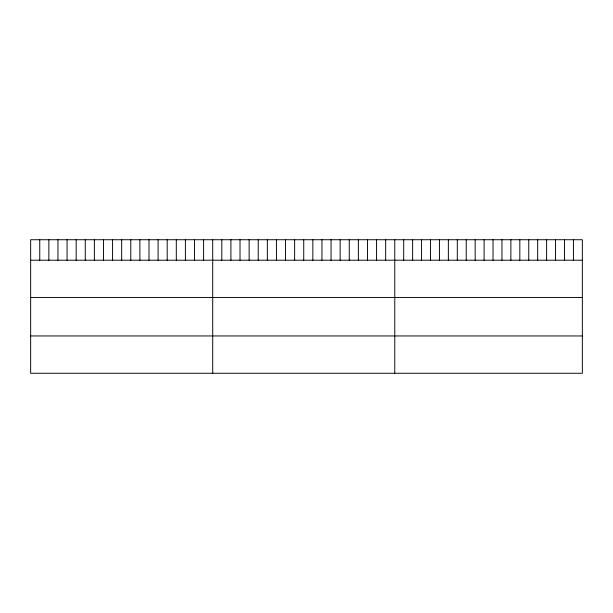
<?xml version="1.0" encoding="UTF-8"?>
<svg xmlns="http://www.w3.org/2000/svg" width="613" height="613" viewBox="0 0 613 613"><rect width="100%" height="100%" fill="white"/><g stroke="black" fill="none" stroke-linecap="round" stroke-linejoin="round"><path stroke-width="0.92" d="M582.35 260.203L582.35 373.271L30.65 373.271L30.65 239.729L582.35 239.729L582.35 260.203L30.65 260.203M30.65 297.512L582.35 297.512M30.65 335.955L582.35 335.955M573.416 239.729L573.416 260.203M564.489 239.729L564.489 260.203M555.554 239.729L555.554 260.203M546.62 239.729L546.62 260.203M537.685 239.729L537.685 260.203M528.758 239.729L528.758 260.203M519.824 239.729L519.824 260.203M510.89 239.729L510.89 260.203M501.963 239.729L501.963 260.203M493.028 239.729L493.028 260.203M484.094 239.729L484.094 260.203M475.159 239.729L475.159 260.203M466.232 239.729L466.232 260.203M457.298 239.729L457.298 260.203M448.364 239.729L448.364 260.203M439.437 239.729L439.437 260.203M430.502 239.729L430.502 260.203M421.568 239.729L421.568 260.203M412.633 239.729L412.633 260.203M403.706 239.729L403.706 260.203M394.772 239.729L394.772 373.271M385.669 239.729L385.669 260.203M376.566 239.729L376.566 260.203M367.463 239.729L367.463 260.203M358.36 239.729L358.36 260.203M349.257 239.729L349.257 260.203M340.154 239.729L340.154 260.203M331.051 239.729L331.051 260.203M321.948 239.729L321.948 260.203M312.845 239.729L312.845 260.203M303.741 239.729L303.741 260.203M294.638 239.729L294.638 260.203M285.535 239.729L285.535 260.203M276.432 239.729L276.432 260.203M267.329 239.729L267.329 260.203M258.226 239.729L258.226 260.203M249.123 239.729L249.123 260.203M240.02 239.729L240.02 260.203M230.917 239.729L230.917 260.203M221.814 239.729L221.814 260.203M212.711 239.729L212.711 373.271M203.608 239.729L203.608 260.203M194.505 239.729L194.505 260.203M185.402 239.729L185.402 260.203M176.299 239.729L176.299 260.203M167.196 239.729L167.196 260.203M158.093 239.729L158.093 260.203M148.99 239.729L148.99 260.203M139.887 239.729L139.887 260.203M130.784 239.729L130.784 260.203M121.681 239.729L121.681 260.203M112.577 239.729L112.577 260.203M103.474 239.729L103.474 260.203M94.371 239.729L94.371 260.203M85.268 239.729L85.268 260.203M76.165 239.729L76.165 260.203M67.062 239.729L67.062 260.203M57.959 239.729L57.959 260.203M48.856 239.729L48.856 260.203M39.753 239.729L39.753 260.203"/></g></svg>
